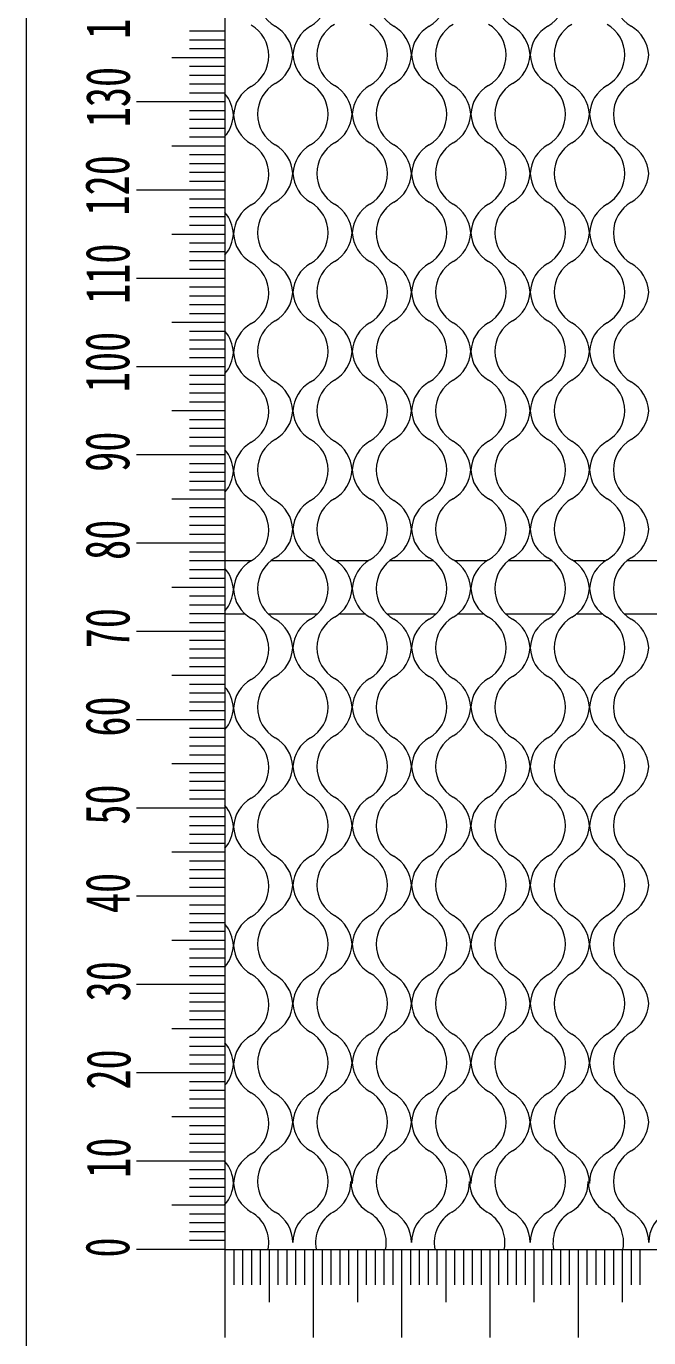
# Model space of a CAD drawing. Header units: millimetres. Extents: x 8 to 1476, y 6 to 1043.
# Drawn here: x 311 to 381.5, y 358.8 to 507.3 of the extents above; entities that cross this region are included whole.
import ezdxf

# ---------------------------------------------------------------- set-up
doc = ezdxf.new("R2010")
doc.units = ezdxf.units.MM
doc.header["$LTSCALE"] = 5
doc.layers.add('SLD-0', color=179, linetype='Continuous')
doc.styles.add('SLDTEXTSTYLE0', font='', dxfattribs={"width": 0.67})
doc.styles.get('SLDTEXTSTYLE0').set_extended_font_data('宋体')

# ---------------------------------------------------------------- blocks, each defined once
blk = doc.blocks.new('块1')
at = {"layer": 'SLD-0', "char_height": 7.5, "attachment_point": 1, "style": 'SLDTEXTSTYLE0'}
for s, insert in [('0', (0.14, 8.14)), ('10', (13.69, 7.99)), ('20', (28.68, 7.95)), ('30', (43.68, 8)), ('40', (58.68, 8.1)), ('50', (73.7, 8.15)), ('60', (88.67, 8.13)), ('70', (103.68, 8.11)), ('80', (118.7, 8.14)), ('90', (133.67, 8.14)), ('100', (147.21, 8.14)), ('110', (162.21, 8.1)), ('120', (177.23, 8.17)), ('130', (192.23, 8.05)), ('140', (207.23, 8.02))]:
    blk.add_mtext(s, dxfattribs=dict(at, insert=insert))

msp = doc.modelspace()

# ---------------------------------------------------------------- linework, layer by layer
at = {"color": 7, "linetype": 'Continuous', "lineweight": 15}
for p, q in [((310.956, 796.269), (310.956, 346.269)), ((333.456, 773.769), (333.456, 368.769)), ((336.412, 446.769), (333.456, 446.769)), ((343.636, 446.769), (338.661, 446.769)), ((349.644, 446.769), (346.088, 446.769)), ((357.071, 446.769), (352.096, 446.769)), ((363.079, 446.769), (359.523, 446.769)), ((370.506, 446.769), (365.532, 446.769)), ((376.514, 446.769), (372.958, 446.769)), ((383.941, 446.769), (378.967, 446.769)), ((333.456, 440.769), (335.721, 440.769)), ((338.359, 440.769), (343.938, 440.769)), ((346.435, 440.769), (349.297, 440.769)), ((351.795, 440.769), (357.373, 440.769)), ((359.87, 440.769), (362.732, 440.769)), ((365.23, 440.769), (370.808, 440.769)), ((373.305, 440.769), (376.167, 440.769)), ((378.665, 440.769), (384.243, 440.769)), ((333.456, 368.769), (738.456, 368.769))]:
    msp.add_line(p, q, dxfattribs=at)
for centre, start, end in [((341.149, 510.811), 120, 240), ((341.149, 510.811), 300, 60), ((354.584, 510.811), 120, 240), ((354.584, 510.811), 300, 60), ((368.019, 510.811), 120, 240), ((368.019, 510.811), 300, 60), ((381.454, 510.811), 120, 240), ((334.426, 503.999), 300, 60), ((337.149, 503.883), 3.01929, 60), ((345.149, 503.883), 120, 176.98071), ((347.866, 504.094), 120, 240), ((347.866, 504.094), 300, 60), ((350.584, 503.883), 3.01929, 60), ((358.584, 503.883), 120, 176.98071), ((361.301, 504.094), 120, 240), ((361.301, 504.094), 300, 60), ((364.019, 503.883), 3.01929, 60), ((372.019, 503.883), 120, 176.98071), ((374.736, 504.094), 120, 240), ((374.736, 504.094), 300, 60), ((377.454, 503.883), 3.01929, 60), ((337.149, 504.304), 300, 356.98071), ((345.149, 504.304), 183.01929, 240), ((350.584, 504.304), 300, 356.98071), ((358.584, 504.304), 183.01929, 240), ((364.019, 504.304), 300, 356.98071), ((372.019, 504.304), 183.01929, 240), ((377.454, 504.304), 300, 356.98071), ((341.149, 497.376), 120, 240), ((341.149, 497.376), 300, 60), ((354.584, 497.376), 120, 240), ((354.584, 497.376), 300, 60), ((368.019, 497.376), 120, 240), ((368.019, 497.376), 300, 60), ((381.454, 497.376), 120, 240), ((330.426, 497.071), 2.98364, 40.74684), ((338.426, 497.071), 120, 177.01636), ((343.866, 497.165), 3.01929, 60), ((351.866, 497.165), 120, 176.98071), ((357.301, 497.165), 3.01929, 60), ((365.301, 497.165), 120, 176.98071), ((370.736, 497.165), 3.01929, 60), ((378.736, 497.165), 120, 176.98071), ((330.426, 497.487), 319.25316, 357.01636), ((338.426, 497.487), 182.98364, 240), ((343.866, 497.587), 300, 356.98071), ((351.866, 497.587), 183.01929, 240), ((357.301, 497.587), 300, 356.98071), ((365.301, 497.587), 183.01929, 240), ((370.736, 497.587), 300, 356.98071), ((378.736, 497.587), 183.01929, 240), ((334.426, 490.559), 300, 60), ((337.149, 490.448), 3.01929, 60), ((345.149, 490.448), 120, 176.98071), ((347.866, 490.659), 120, 240), ((347.866, 490.659), 300, 60), ((350.584, 490.448), 3.01929, 60), ((358.584, 490.448), 120, 176.98071), ((361.301, 490.659), 120, 240), ((361.301, 490.659), 300, 60), ((364.019, 490.448), 3.01929, 60), ((372.019, 490.448), 120, 176.98071), ((374.736, 490.659), 120, 240), ((374.736, 490.659), 300, 60), ((377.454, 490.448), 3.01929, 60), ((337.149, 490.869), 300, 356.98071), ((345.149, 490.869), 183.01929, 240), ((350.584, 490.869), 300, 356.98071), ((358.584, 490.869), 183.01929, 240), ((364.019, 490.869), 300, 356.98071), ((372.019, 490.869), 183.01929, 240), ((377.454, 490.869), 300, 356.98071), ((341.149, 483.941), 120, 240), ((341.149, 483.941), 300, 60), ((354.584, 483.941), 120, 240), ((354.584, 483.941), 300, 60), ((368.019, 483.941), 120, 240), ((368.019, 483.941), 300, 60), ((381.454, 483.941), 120, 240), ((330.426, 483.631), 2.98364, 40.74684), ((338.426, 483.631), 120, 177.01636), ((343.866, 483.73), 3.01929, 60), ((351.866, 483.73), 120, 176.98071), ((357.301, 483.73), 3.01929, 60), ((365.301, 483.73), 120, 176.98071), ((370.736, 483.73), 3.01929, 60), ((378.736, 483.73), 120, 176.98071), ((330.426, 484.047), 319.25316, 357.01636), ((338.426, 484.047), 182.98364, 240), ((343.866, 484.152), 300, 356.98071), ((351.866, 484.152), 183.01929, 240), ((357.301, 484.152), 300, 356.98071), ((365.301, 484.152), 183.01929, 240), ((370.736, 484.152), 300, 356.98071), ((378.736, 484.152), 183.01929, 240), ((334.426, 477.119), 300, 60), ((337.149, 477.013), 3.01929, 60), ((345.149, 477.013), 120, 176.98071), ((347.866, 477.224), 120, 240), ((347.866, 477.224), 300, 60), ((350.584, 477.013), 3.01929, 60), ((358.584, 477.013), 120, 176.98071), ((361.301, 477.224), 120, 240), ((361.301, 477.224), 300, 60), ((364.019, 477.013), 3.01929, 60), ((372.019, 477.013), 120, 176.98071), ((374.736, 477.224), 120, 240), ((374.736, 477.224), 300, 60), ((377.454, 477.013), 3.01929, 60), ((337.149, 477.434), 300, 356.98071), ((345.149, 477.434), 183.01929, 240), ((350.584, 477.434), 300, 356.98071), ((358.584, 477.434), 183.01929, 240), ((364.019, 477.434), 300, 356.98071), ((372.019, 477.434), 183.01929, 240), ((377.454, 477.434), 300, 356.98071), ((330.426, 470.191), 2.98364, 40.74684), ((338.426, 470.191), 120, 177.01636), ((341.149, 470.506), 120, 240), ((341.149, 470.506), 300, 60), ((343.866, 470.295), 3.01929, 60), ((351.866, 470.295), 120, 176.98071), ((354.584, 470.506), 120, 240), ((354.584, 470.506), 300, 60), ((357.301, 470.295), 3.01929, 60), ((365.301, 470.295), 120, 176.98071), ((368.019, 470.506), 120, 240), ((368.019, 470.506), 300, 60), ((370.736, 470.295), 3.01929, 60), ((378.736, 470.295), 120, 176.98071), ((381.454, 470.506), 120, 240), ((330.426, 470.607), 319.25316, 357.01636), ((338.426, 470.607), 182.98364, 240), ((343.866, 470.717), 300, 356.98071), ((351.866, 470.717), 183.01929, 240), ((357.301, 470.717), 300, 356.98071), ((365.301, 470.717), 183.01929, 240), ((370.736, 470.717), 300, 356.98071), ((378.736, 470.717), 183.01929, 240), ((334.426, 463.679), 300, 60), ((337.149, 463.578), 3.01929, 60), ((345.149, 463.578), 120, 176.98071), ((347.866, 463.789), 120, 240), ((347.866, 463.789), 300, 60), ((350.584, 463.578), 3.01929, 60), ((358.584, 463.578), 120, 176.98071), ((361.301, 463.789), 120, 240), ((361.301, 463.789), 300, 60), ((364.019, 463.578), 3.01929, 60), ((372.019, 463.578), 120, 176.98071), ((374.736, 463.789), 120, 240), ((374.736, 463.789), 300, 60), ((377.454, 463.578), 3.01929, 60), ((337.149, 463.999), 300, 356.98071), ((345.149, 463.999), 183.01929, 240), ((350.584, 463.999), 300, 356.98071), ((358.584, 463.999), 183.01929, 240), ((364.019, 463.999), 300, 356.98071), ((372.019, 463.999), 183.01929, 240), ((377.454, 463.999), 300, 356.98071), ((330.426, 456.751), 2.98364, 40.74684), ((338.426, 456.751), 120, 177.01636), ((341.149, 457.071), 120, 240), ((341.149, 457.071), 300, 60), ((343.866, 456.86), 3.01929, 60), ((351.866, 456.86), 120, 176.98071), ((354.584, 457.071), 120, 240), ((354.584, 457.071), 300, 60), ((357.301, 456.86), 3.01929, 60), ((365.301, 456.86), 120, 176.98071), ((368.019, 457.071), 120, 240), ((368.019, 457.071), 300, 60), ((370.736, 456.86), 3.01929, 60), ((378.736, 456.86), 120, 176.98071), ((381.454, 457.071), 120, 240), ((330.426, 457.167), 319.25316, 357.01636), ((338.426, 457.167), 182.98364, 240), ((343.866, 457.282), 300, 356.98071), ((351.866, 457.282), 183.01929, 240), ((357.301, 457.282), 300, 356.98071), ((365.301, 457.282), 183.01929, 240), ((370.736, 457.282), 300, 356.98071), ((378.736, 457.282), 183.01929, 240), ((334.426, 450.239), 300, 60), ((337.149, 450.143), 3.01929, 60), ((345.149, 450.143), 120, 176.98071), ((347.866, 450.354), 120, 240), ((347.866, 450.354), 300, 60), ((350.584, 450.143), 3.01929, 60), ((358.584, 450.143), 120, 176.98071), ((361.301, 450.354), 120, 240), ((361.301, 450.354), 300, 60), ((364.019, 450.143), 3.01929, 60), ((372.019, 450.143), 120, 176.98071), ((374.736, 450.354), 120, 240), ((374.736, 450.354), 300, 60), ((377.454, 450.143), 3.01929, 60), ((337.149, 450.564), 300, 356.98071), ((345.149, 450.564), 183.01929, 240), ((350.584, 450.564), 300, 356.98071), ((358.584, 450.564), 183.01929, 240), ((364.019, 450.564), 300, 356.98071), ((372.019, 450.564), 183.01929, 240), ((377.454, 450.564), 300, 356.98071), ((330.426, 443.311), 2.98364, 40.74684), ((338.426, 443.311), 120, 177.01636), ((341.149, 443.636), 120, 240), ((341.149, 443.636), 300, 60), ((343.866, 443.425), 3.01929, 60), ((351.866, 443.425), 120, 176.98071), ((354.584, 443.636), 120, 240), ((354.584, 443.636), 300, 60), ((357.301, 443.425), 3.01929, 60), ((365.301, 443.425), 120, 176.98071), ((368.019, 443.636), 120, 240), ((368.019, 443.636), 300, 60), ((370.736, 443.425), 3.01929, 60), ((378.736, 443.425), 120, 176.98071), ((381.454, 443.636), 120, 240), ((330.426, 443.727), 319.25316, 357.01636), ((338.426, 443.727), 182.98364, 240), ((343.866, 443.847), 300, 356.98071), ((351.866, 443.847), 183.01929, 240), ((357.301, 443.847), 300, 356.98071), ((365.301, 443.847), 183.01929, 240), ((370.736, 443.847), 300, 356.98071), ((378.736, 443.847), 183.01929, 240), ((334.426, 436.799), 300, 60), ((337.149, 436.708), 3.01929, 60), ((345.149, 436.708), 120, 176.98071), ((347.866, 436.918), 120, 240), ((347.866, 436.918), 300, 60), ((350.584, 436.708), 3.01929, 60), ((358.584, 436.708), 120, 176.98071), ((361.301, 436.918), 120, 240), ((361.301, 436.918), 300, 60), ((364.019, 436.708), 3.01929, 60), ((372.019, 436.708), 120, 176.98071), ((374.736, 436.918), 120, 240), ((374.736, 436.918), 300, 60), ((377.454, 436.708), 3.01929, 60), ((337.149, 437.129), 300, 356.98071), ((345.149, 437.129), 183.01929, 240), ((350.584, 437.129), 300, 356.98071), ((358.584, 437.129), 183.01929, 240), ((364.019, 437.129), 300, 356.98071), ((372.019, 437.129), 183.01929, 240), ((377.454, 437.129), 300, 356.98071), ((330.426, 429.871), 2.98364, 40.74684), ((338.426, 429.871), 120, 177.01636), ((341.149, 430.201), 120, 240), ((341.149, 430.201), 300, 60), ((343.866, 429.99), 3.01929, 60), ((351.866, 429.99), 120, 176.98071), ((354.584, 430.201), 120, 240), ((354.584, 430.201), 300, 60), ((357.301, 429.99), 3.01929, 60), ((365.301, 429.99), 120, 176.98071), ((368.019, 430.201), 120, 240), ((368.019, 430.201), 300, 60), ((370.736, 429.99), 3.01929, 60), ((378.736, 429.99), 120, 176.98071), ((381.454, 430.201), 120, 240), ((330.426, 430.287), 319.25316, 357.01636), ((338.426, 430.287), 182.98364, 240), ((343.866, 430.412), 300, 356.98071), ((351.866, 430.412), 183.01929, 240), ((357.301, 430.412), 300, 356.98071), ((365.301, 430.412), 183.01929, 240), ((370.736, 430.412), 300, 356.98071), ((378.736, 430.412), 183.01929, 240), ((334.426, 423.359), 300, 60), ((337.149, 423.273), 3.01929, 60), ((345.149, 423.273), 120, 176.98071), ((347.866, 423.483), 120, 240), ((347.866, 423.483), 300, 60), ((350.584, 423.273), 3.01929, 60), ((358.584, 423.273), 120, 176.98071), ((361.301, 423.483), 120, 240), ((361.301, 423.483), 300, 60), ((364.019, 423.273), 3.01929, 60), ((372.019, 423.273), 120, 176.98071), ((374.736, 423.483), 120, 240), ((374.736, 423.483), 300, 60), ((377.454, 423.273), 3.01929, 60), ((337.149, 423.694), 300, 356.98071), ((345.149, 423.694), 183.01929, 240), ((350.584, 423.694), 300, 356.98071), ((358.584, 423.694), 183.01929, 240), ((364.019, 423.694), 300, 356.98071), ((372.019, 423.694), 183.01929, 240), ((377.454, 423.694), 300, 356.98071), ((330.426, 416.431), 2.98364, 40.74684), ((338.426, 416.431), 120, 177.01636), ((341.149, 416.766), 120, 240), ((341.149, 416.766), 300, 60), ((343.866, 416.555), 3.01929, 60), ((351.866, 416.555), 120, 176.98071), ((354.584, 416.766), 120, 240), ((354.584, 416.766), 300, 60), ((357.301, 416.555), 3.01929, 60), ((365.301, 416.555), 120, 176.98071), ((368.019, 416.766), 120, 240), ((368.019, 416.766), 300, 60), ((370.736, 416.555), 3.01929, 60), ((378.736, 416.555), 120, 176.98071), ((381.454, 416.766), 120, 240), ((330.426, 416.847), 319.25316, 357.01636), ((338.426, 416.847), 182.98364, 240), ((343.866, 416.977), 300, 356.98071), ((351.866, 416.977), 183.01929, 240), ((357.301, 416.977), 300, 356.98071), ((365.301, 416.977), 183.01929, 240), ((370.736, 416.977), 300, 356.98071), ((378.736, 416.977), 183.01929, 240), ((334.426, 409.919), 300, 60), ((337.149, 409.838), 3.01929, 60), ((345.149, 409.838), 120, 176.98071), ((347.866, 410.048), 120, 240), ((347.866, 410.048), 300, 60), ((350.584, 409.838), 3.01929, 60), ((358.584, 409.838), 120, 176.98071), ((361.301, 410.048), 120, 240), ((361.301, 410.048), 300, 60), ((364.019, 409.838), 3.01929, 60), ((372.019, 409.838), 120, 176.98071), ((374.736, 410.048), 120, 240), ((374.736, 410.048), 300, 60), ((377.454, 409.838), 3.01929, 60), ((337.149, 410.259), 300, 356.98071), ((345.149, 410.259), 183.01929, 240), ((350.584, 410.259), 300, 356.98071), ((358.584, 410.259), 183.01929, 240), ((364.019, 410.259), 300, 356.98071), ((372.019, 410.259), 183.01929, 240), ((377.454, 410.259), 300, 356.98071), ((338.426, 402.991), 120, 177.01636), ((341.149, 403.331), 120, 240), ((341.149, 403.331), 300, 60), ((343.866, 403.12), 3.01929, 60), ((351.866, 403.12), 120, 176.98071), ((354.584, 403.331), 120, 240), ((354.584, 403.331), 300, 60), ((357.301, 403.12), 3.01929, 60), ((365.301, 403.12), 120, 176.98071), ((368.019, 403.331), 120, 240), ((368.019, 403.331), 300, 60), ((370.736, 403.12), 3.01929, 60), ((378.736, 403.12), 120, 176.98071), ((381.454, 403.331), 120, 240), ((330.426, 402.991), 2.98364, 40.74684), ((330.426, 403.407), 319.25316, 357.01636), ((338.426, 403.407), 182.98364, 240), ((343.866, 403.542), 300, 356.98071), ((351.866, 403.542), 183.01929, 240), ((357.301, 403.542), 300, 356.98071), ((365.301, 403.542), 183.01929, 240), ((370.736, 403.542), 300, 356.98071), ((378.736, 403.542), 183.01929, 240), ((334.426, 396.479), 300, 60), ((337.149, 396.403), 3.01929, 60), ((345.149, 396.403), 120, 176.98071), ((347.866, 396.613), 120, 240), ((347.866, 396.613), 300, 60), ((350.584, 396.403), 3.01929, 60), ((358.584, 396.403), 120, 176.98071), ((361.301, 396.613), 120, 240), ((361.301, 396.613), 300, 60), ((364.019, 396.403), 3.01929, 60), ((372.019, 396.403), 120, 176.98071), ((374.736, 396.613), 120, 240), ((374.736, 396.613), 300, 60), ((377.454, 396.403), 3.01929, 60), ((337.149, 396.824), 300, 356.98071), ((345.149, 396.824), 183.01929, 240), ((350.584, 396.824), 300, 356.98071), ((358.584, 396.824), 183.01929, 240), ((364.019, 396.824), 300, 356.98071), ((372.019, 396.824), 183.01929, 240), ((377.454, 396.824), 300, 356.98071), ((338.426, 389.551), 120, 177.01636), ((341.149, 389.896), 120, 240), ((341.149, 389.896), 300, 60), ((343.866, 389.685), 3.01929, 60), ((351.866, 389.685), 120, 176.98071), ((354.584, 389.896), 120, 240), ((354.584, 389.896), 300, 60), ((357.301, 389.685), 3.01929, 60), ((365.301, 389.685), 120, 176.98071), ((368.019, 389.896), 120, 240), ((368.019, 389.896), 300, 60), ((370.736, 389.685), 3.01929, 60), ((378.736, 389.685), 120, 176.98071), ((381.454, 389.896), 120, 240), ((330.426, 389.551), 2.98364, 40.74684), ((330.426, 389.967), 319.25316, 357.01636), ((338.426, 389.967), 182.98364, 240), ((343.866, 390.107), 300, 356.98071), ((351.866, 390.107), 183.01929, 240), ((357.301, 390.107), 300, 356.98071), ((365.301, 390.107), 183.01929, 240), ((370.736, 390.107), 300, 356.98071), ((378.736, 390.107), 183.01929, 240), ((334.426, 383.039), 300, 60), ((337.149, 382.968), 3.01929, 60), ((345.149, 382.968), 120, 176.98071), ((347.866, 383.178), 120, 240), ((347.866, 383.178), 300, 60), ((350.584, 382.968), 3.01929, 60), ((358.584, 382.968), 120, 176.98071), ((361.301, 383.178), 120, 240), ((361.301, 383.178), 300, 60), ((364.019, 382.968), 3.01929, 60), ((372.019, 382.968), 120, 176.98071), ((374.736, 383.178), 120, 240), ((374.736, 383.178), 300, 60), ((377.454, 382.968), 3.01929, 60), ((337.149, 383.389), 300, 356.98071), ((345.149, 383.389), 183.01929, 240), ((350.584, 383.389), 300, 356.98071), ((358.584, 383.389), 183.01929, 240), ((364.019, 383.389), 300, 356.98071), ((372.019, 383.389), 183.01929, 240), ((377.454, 383.389), 300, 356.98071), ((338.426, 376.111), 120, 177.49336), ((341.149, 376.461), 120, 240), ((341.149, 376.461), 300, 60), ((343.866, 376.25), 0, 60), ((351.866, 376.25), 120, 180), ((354.584, 376.461), 120, 240), ((354.584, 376.461), 300, 60), ((357.301, 376.25), 0, 60), ((365.301, 376.25), 120, 180), ((368.019, 376.461), 120, 240), ((368.019, 376.461), 300, 60), ((370.736, 376.25), 0, 60), ((378.736, 376.25), 120, 180), ((381.454, 376.461), 120, 240), ((330.426, 376.111), 2.50664, 40.74684), ((330.426, 376.461), 319.25316, 357.49336), ((338.426, 376.461), 182.50664, 240), ((343.727, 376.461), 300, 0), ((351.727, 376.461), 180, 240), ((357.167, 376.461), 300, 0), ((365.167, 376.461), 180, 240), ((370.607, 376.461), 300, 0), ((378.607, 376.461), 180, 240), ((334.426, 369.533), 348.99062, 60), ((337.149, 369.533), 0, 60), ((345.149, 369.533), 120, 180), ((347.727, 369.533), 120, 191.00938), ((347.727, 369.533), 348.99062, 60), ((350.584, 369.533), 0, 60), ((358.584, 369.533), 120, 180), ((361.167, 369.533), 120, 191.00938), ((361.167, 369.533), 348.99062, 60), ((364.019, 369.533), 0, 60), ((372.019, 369.533), 120, 180), ((374.607, 369.533), 120, 191.00938), ((374.607, 369.533), 348.99062, 60), ((377.454, 369.533), 0, 60), ((385.454, 369.533), 120, 180)]:
    msp.add_arc(centre, 4, start, end, dxfattribs=at)
at = {"layer": 'SLD-0', "color": 7, "lineweight": 0}
for p, q in [((333.456, 506.769), (329.456, 506.769)), ((333.456, 505.769), (329.456, 505.769)), ((333.456, 503.769), (327.456, 503.769)), ((333.456, 503.769), (328.456, 503.769)), ((333.456, 504.769), (329.456, 504.769)), ((333.456, 503.769), (329.456, 503.769)), ((333.456, 502.769), (329.456, 502.769)), ((333.456, 501.769), (329.456, 501.769)), ((333.456, 500.769), (329.456, 500.769)), ((333.456, 499.769), (329.456, 499.769)), ((333.456, 498.769), (323.456, 498.769)), ((333.456, 498.769), (329.456, 498.769)), ((333.456, 497.769), (329.456, 497.769)), ((333.456, 496.769), (329.456, 496.769)), ((333.456, 495.769), (329.456, 495.769)), ((333.456, 493.769), (327.456, 493.769)), ((333.456, 493.769), (328.456, 493.769)), ((333.456, 494.769), (329.456, 494.769)), ((333.456, 493.769), (329.456, 493.769)), ((333.456, 492.769), (329.456, 492.769)), ((333.456, 491.769), (329.456, 491.769)), ((333.456, 490.769), (329.456, 490.769)), ((333.456, 489.769), (329.456, 489.769)), ((333.456, 488.769), (323.456, 488.769)), ((333.456, 488.769), (329.456, 488.769)), ((333.456, 487.769), (329.456, 487.769)), ((333.456, 486.769), (329.456, 486.769)), ((333.456, 485.769), (329.456, 485.769)), ((333.456, 484.769), (329.456, 484.769)), ((333.456, 483.769), (327.456, 483.769)), ((333.456, 483.769), (328.456, 483.769)), ((333.456, 483.769), (329.456, 483.769)), ((333.456, 482.769), (329.456, 482.769)), ((333.456, 481.769), (329.456, 481.769)), ((333.456, 480.769), (329.456, 480.769)), ((333.456, 478.769), (323.456, 478.769)), ((333.456, 479.769), (329.456, 479.769)), ((333.456, 478.769), (329.456, 478.769)), ((333.456, 477.769), (329.456, 477.769)), ((333.456, 476.769), (329.456, 476.769)), ((333.456, 475.769), (329.456, 475.769)), ((333.456, 474.769), (329.456, 474.769)), ((333.456, 473.769), (327.456, 473.769)), ((333.456, 473.769), (328.456, 473.769)), ((333.456, 473.769), (329.456, 473.769)), ((333.456, 472.769), (329.456, 472.769)), ((333.456, 471.769), (329.456, 471.769)), ((333.456, 470.769), (329.456, 470.769)), ((333.456, 469.769), (329.456, 469.769)), ((333.456, 468.769), (323.456, 468.769)), ((333.456, 468.769), (329.456, 468.769)), ((333.456, 467.769), (329.456, 467.769)), ((333.456, 466.769), (329.456, 466.769)), ((333.456, 465.769), (329.456, 465.769)), ((333.456, 463.769), (327.456, 463.769)), ((333.456, 463.769), (328.456, 463.769)), ((333.456, 464.769), (329.456, 464.769)), ((333.456, 463.769), (329.456, 463.769)), ((333.456, 462.769), (329.456, 462.769)), ((333.456, 461.769), (329.456, 461.769)), ((333.456, 460.769), (329.456, 460.769)), ((333.456, 459.769), (329.456, 459.769)), ((333.456, 458.769), (323.456, 458.769)), ((333.456, 458.769), (329.456, 458.769)), ((333.456, 457.769), (329.456, 457.769)), ((333.456, 456.769), (329.456, 456.769)), ((333.456, 455.769), (329.456, 455.769)), ((333.456, 454.769), (329.456, 454.769)), ((333.456, 453.769), (327.456, 453.769)), ((333.456, 453.769), (328.456, 453.769)), ((333.456, 453.769), (329.456, 453.769)), ((333.456, 452.769), (329.456, 452.769)), ((333.456, 451.769), (329.456, 451.769)), ((333.456, 450.769), (329.456, 450.769)), ((333.456, 448.769), (323.456, 448.769)), ((333.456, 449.769), (329.456, 449.769)), ((333.456, 448.769), (329.456, 448.769)), ((333.456, 447.769), (329.456, 447.769)), ((333.456, 446.769), (329.456, 446.769)), ((333.456, 445.769), (329.456, 445.769)), ((333.456, 444.769), (329.456, 444.769)), ((333.456, 443.769), (327.456, 443.769)), ((333.456, 443.769), (328.456, 443.769)), ((333.456, 443.769), (329.456, 443.769)), ((333.456, 442.769), (329.456, 442.769)), ((333.456, 441.769), (329.456, 441.769)), ((333.456, 440.769), (329.456, 440.769)), ((333.456, 438.769), (323.456, 438.769)), ((333.456, 439.769), (329.456, 439.769)), ((333.456, 438.769), (329.456, 438.769)), ((333.456, 437.769), (329.456, 437.769)), ((333.456, 436.769), (329.456, 436.769)), ((333.456, 435.769), (329.456, 435.769)), ((333.456, 434.769), (329.456, 434.769)), ((333.456, 433.769), (327.456, 433.769)), ((333.456, 433.769), (328.456, 433.769)), ((333.456, 433.769), (329.456, 433.769)), ((333.456, 432.769), (329.456, 432.769)), ((333.456, 431.769), (329.456, 431.769)), ((333.456, 430.769), (329.456, 430.769)), ((333.456, 429.769), (329.456, 429.769)), ((333.456, 428.769), (323.456, 428.769)), ((333.456, 428.769), (329.456, 428.769)), ((333.456, 427.769), (329.456, 427.769)), ((333.456, 426.769), (329.456, 426.769)), ((333.456, 425.769), (329.456, 425.769)), ((333.456, 423.769), (327.456, 423.769)), ((333.456, 423.769), (328.456, 423.769)), ((333.456, 424.769), (329.456, 424.769)), ((333.456, 423.769), (329.456, 423.769)), ((333.456, 422.769), (329.456, 422.769)), ((333.456, 421.769), (329.456, 421.769)), ((333.456, 420.769), (329.456, 420.769)), ((333.456, 419.769), (329.456, 419.769)), ((333.456, 418.769), (323.456, 418.769)), ((333.456, 418.769), (329.456, 418.769)), ((333.456, 417.769), (329.456, 417.769)), ((333.456, 416.769), (329.456, 416.769)), ((333.456, 415.769), (329.456, 415.769)), ((333.456, 414.769), (329.456, 414.769)), ((333.456, 413.769), (327.456, 413.769)), ((333.456, 413.769), (328.456, 413.769)), ((333.456, 413.769), (329.456, 413.769)), ((333.456, 412.769), (329.456, 412.769)), ((333.456, 411.769), (329.456, 411.769)), ((333.456, 410.769), (329.456, 410.769)), ((333.456, 408.769), (323.456, 408.769)), ((333.456, 409.769), (329.456, 409.769)), ((333.456, 408.769), (329.456, 408.769)), ((333.456, 407.769), (329.456, 407.769)), ((333.456, 406.769), (329.456, 406.769)), ((333.456, 405.769), (329.456, 405.769)), ((333.456, 404.769), (329.456, 404.769)), ((333.456, 403.769), (327.456, 403.769)), ((333.456, 403.769), (328.456, 403.769)), ((333.456, 403.769), (329.456, 403.769)), ((333.456, 402.769), (329.456, 402.769)), ((333.456, 401.769), (329.456, 401.769)), ((333.456, 400.769), (329.456, 400.769)), ((333.456, 399.769), (329.456, 399.769)), ((333.456, 398.769), (323.456, 398.769)), ((333.456, 398.769), (329.456, 398.769)), ((333.456, 397.769), (329.456, 397.769)), ((333.456, 396.769), (329.456, 396.769)), ((333.456, 395.769), (329.456, 395.769)), ((333.456, 394.769), (329.456, 394.769)), ((333.456, 393.769), (327.456, 393.769)), ((333.456, 393.769), (328.456, 393.769)), ((333.456, 393.769), (329.456, 393.769)), ((333.456, 392.769), (329.456, 392.769)), ((333.456, 391.769), (329.456, 391.769)), ((333.456, 390.769), (329.456, 390.769)), ((333.456, 389.769), (329.456, 389.769)), ((333.456, 388.769), (323.456, 388.769)), ((333.456, 388.769), (329.456, 388.769)), ((333.456, 387.769), (329.456, 387.769)), ((333.456, 386.769), (329.456, 386.769)), ((333.456, 385.769), (329.456, 385.769)), ((333.456, 383.769), (327.456, 383.769)), ((333.456, 383.769), (328.456, 383.769)), ((333.456, 384.769), (329.456, 384.769)), ((333.456, 383.769), (329.456, 383.769)), ((333.456, 382.769), (329.456, 382.769)), ((333.456, 381.769), (329.456, 381.769)), ((333.456, 380.769), (329.456, 380.769)), ((333.456, 379.769), (329.456, 379.769)), ((333.456, 378.769), (323.456, 378.769)), ((333.456, 378.769), (329.456, 378.769)), ((333.456, 377.769), (329.456, 377.769)), ((333.456, 376.769), (329.456, 376.769)), ((333.456, 375.769), (329.456, 375.769)), ((333.456, 374.769), (329.456, 374.769)), ((333.456, 373.769), (327.456, 373.769)), ((333.456, 373.769), (328.456, 373.769)), ((333.456, 373.769), (329.456, 373.769)), ((333.456, 372.769), (329.456, 372.769)), ((333.456, 371.769), (329.456, 371.769)), ((333.456, 370.769), (329.456, 370.769)), ((333.456, 368.769), (323.456, 368.769)), ((333.456, 369.769), (329.456, 369.769)), ((333.456, 368.769), (333.456, 358.769)), ((334.456, 368.769), (334.456, 364.769)), ((335.456, 368.769), (335.456, 364.769)), ((336.456, 368.769), (336.456, 364.769)), ((337.456, 368.769), (337.456, 364.769)), ((338.456, 368.769), (338.456, 363.769)), ((338.456, 368.769), (338.456, 364.769)), ((338.456, 368.769), (338.456, 362.769)), ((339.456, 368.769), (339.456, 364.769)), ((340.456, 368.769), (340.456, 364.769)), ((341.456, 368.769), (341.456, 364.769)), ((342.456, 368.769), (342.456, 364.769)), ((343.456, 368.769), (343.456, 358.769)), ((343.456, 368.769), (343.456, 364.769)), ((344.456, 368.769), (344.456, 364.769)), ((345.456, 368.769), (345.456, 364.769)), ((346.456, 368.769), (346.456, 364.769)), ((347.456, 368.769), (347.456, 364.769)), ((348.456, 368.769), (348.456, 363.769)), ((348.456, 368.769), (348.456, 364.769)), ((348.456, 368.769), (348.456, 362.769)), ((349.456, 368.769), (349.456, 364.769)), ((350.456, 368.769), (350.456, 364.769)), ((351.456, 368.769), (351.456, 364.769)), ((352.456, 368.769), (352.456, 364.769)), ((353.456, 368.769), (353.456, 358.769)), ((353.456, 368.769), (353.456, 364.769)), ((354.456, 368.769), (354.456, 364.769)), ((355.456, 368.769), (355.456, 364.769)), ((356.456, 368.769), (356.456, 364.769)), ((357.456, 368.769), (357.456, 364.769)), ((358.456, 368.769), (358.456, 363.769)), ((358.456, 368.769), (358.456, 364.769)), ((358.456, 368.769), (358.456, 362.769)), ((359.456, 368.769), (359.456, 364.769)), ((360.456, 368.769), (360.456, 364.769)), ((361.456, 368.769), (361.456, 364.769)), ((362.456, 368.769), (362.456, 364.769)), ((363.456, 368.769), (363.456, 358.769)), ((363.456, 368.769), (363.456, 364.769)), ((364.456, 368.769), (364.456, 364.769)), ((365.456, 368.769), (365.456, 364.769)), ((366.456, 368.769), (366.456, 364.769)), ((367.456, 368.769), (367.456, 364.769)), ((368.456, 368.769), (368.456, 363.769)), ((368.456, 368.769), (368.456, 364.769)), ((368.456, 368.769), (368.456, 362.769)), ((369.456, 368.769), (369.456, 364.769)), ((370.456, 368.769), (370.456, 364.769)), ((371.456, 368.769), (371.456, 364.769)), ((372.456, 368.769), (372.456, 364.769)), ((373.456, 368.769), (373.456, 358.769)), ((373.456, 368.769), (373.456, 364.769)), ((374.456, 368.769), (374.456, 364.769)), ((375.456, 368.769), (375.456, 364.769)), ((376.456, 368.769), (376.456, 364.769)), ((377.456, 368.769), (377.456, 364.769)), ((378.456, 368.769), (378.456, 363.769)), ((378.456, 368.769), (378.456, 364.769)), ((378.456, 368.769), (378.456, 362.769)), ((379.456, 368.769), (379.456, 364.769)), ((380.456, 368.769), (380.456, 364.769))]:
    msp.add_line(p, q, dxfattribs=at)

# ---------------------------------------------------------------- block references
at = {"color": 7, "linetype": 'Continuous', "xscale": 0.6666666666666666, "yscale": 0.6666666666666666, "zscale": 0.6666666666666666, "rotation": 90.0000000000002}
msp.add_blockref('块1', (323.056, 367.748), dxfattribs=at)

doc.saveas('drawing.dxf')
